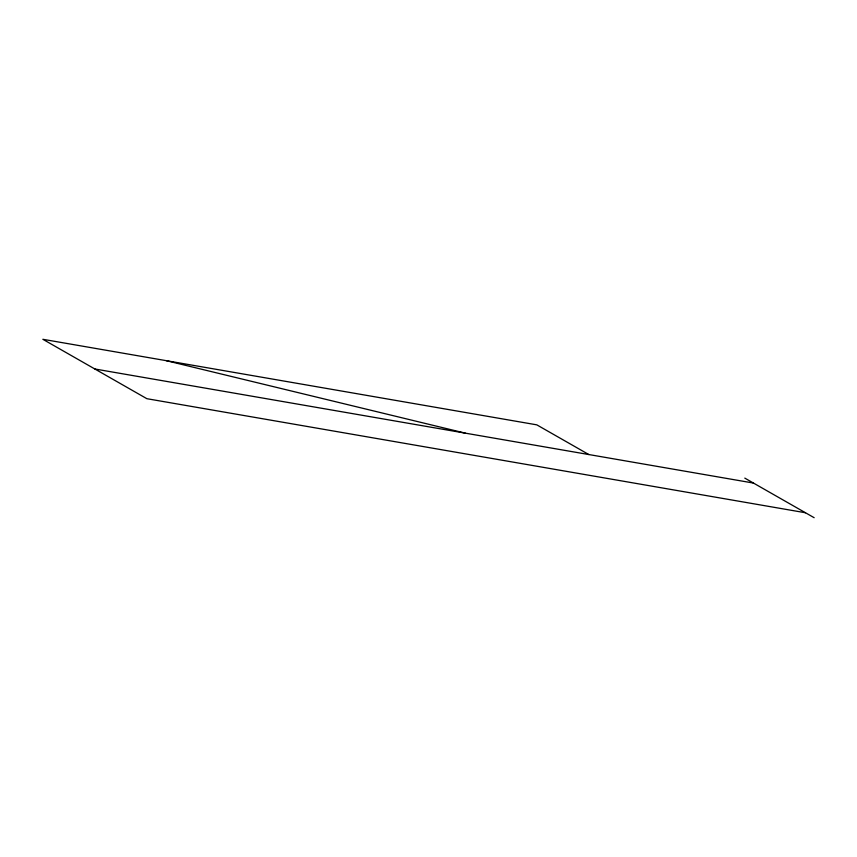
<?xml version="1.0" encoding="UTF-8"?>
<svg xmlns="http://www.w3.org/2000/svg" width="857" height="857" viewBox="0 0 857 857"><rect width="100%" height="100%" fill="white"/><g stroke="black" fill="none" stroke-linecap="round" stroke-linejoin="round"><path stroke-width="1.29" d="M94.87 368.992L753.464 483.059M805.484 512.754L146.879 398.698L42.85 339.297L536.803 424.847L588.813 454.542M166.333 360.69L465.33 433.149M744.797 478.11L814.15 517.703"/></g></svg>
